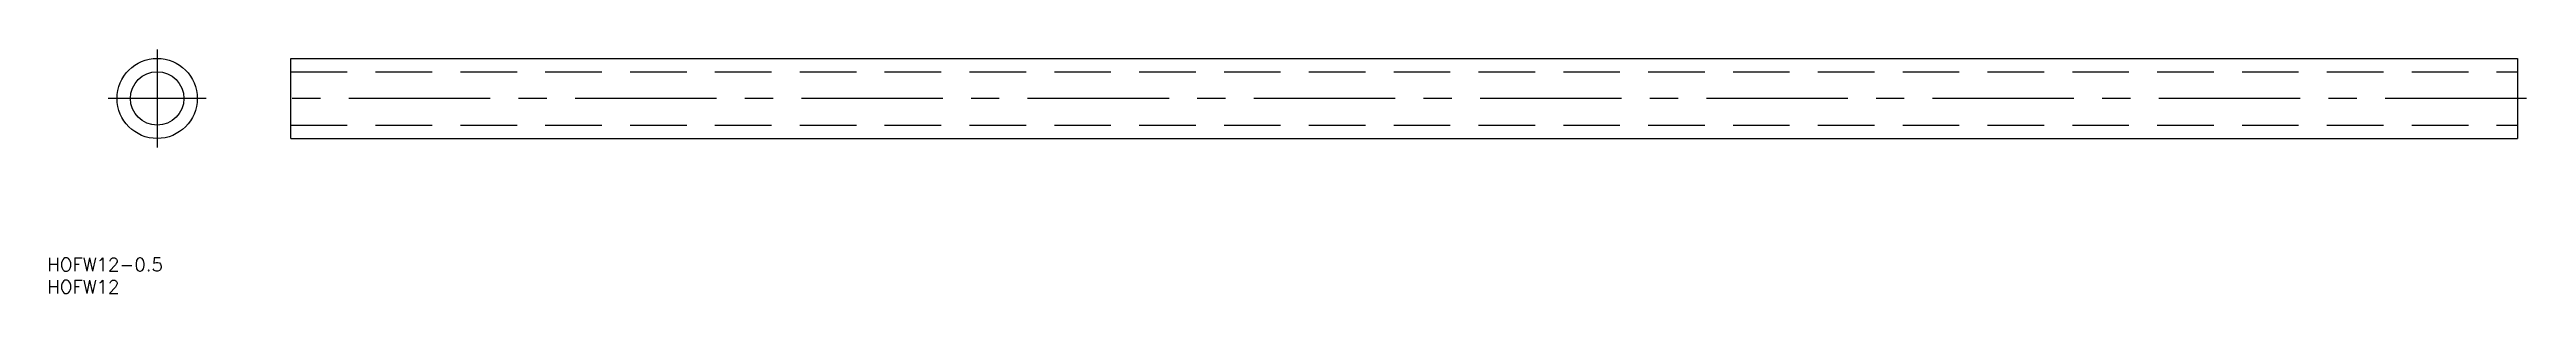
# Model space of a CAD drawing. Extents: x -24 to 532, y -44 to 11.
import ezdxf

# ---------------------------------------------------------------- set-up
doc = ezdxf.new("R2010")
doc.units = 0
doc.linetypes.add('CENTER', pattern=[50.8, 31.75, -6.35, 6.35, -6.35])
doc.linetypes.add('DASHED', pattern=[19.05, 12.7, -6.35])
doc.layers.get('0').update_dxf_attribs({"linetype": 'CONTINUOUS'})
doc.layers.add('CENTER', color=1, linetype='CONTINUOUS')
doc.styles.get("Standard").update_dxf_attribs({"font": 'txt.shx', "height": 3, "bigfont": 'bigfont.shx'})

msp = doc.modelspace()

# ---------------------------------------------------------------- linework, layer by layer
at = {"color": 7, "linetype": 'CONTINUOUS'}
for p, q in [((30, -9), (30, 9)), ((30, 9), (530, 9)), ((530, 9), (530, -9)), ((30, -9), (530, -9))]:
    msp.add_line(p, q, dxfattribs=at)
at = {"color": 3, "linetype": 'DASHED'}
for p, q in [((30, 6), (530, 6)), ((30, -6), (530, -6))]:
    msp.add_line(p, q, dxfattribs=at)
at = {"color": 7, "linetype": 'CONTINUOUS'}
for radius in [9, 6]:
    msp.add_circle((0, 0), radius, dxfattribs=at)
at = {"layer": 'CENTER', "color": 1, "linetype": 'CENTER'}
for p, q in [((0, 11), (0, -11)), ((11, 0), (-11, 0)), ((532, 0), (28, 0))]:
    msp.add_line(p, q, dxfattribs=at)

# ---------------------------------------------------------------- texts
at = {"color": 7, "linetype": 'CONTINUOUS'}
for s, p in [('HOFW12-0.5', (-24.68, -38.83)), ('HOFW12', (-24.68, -43.83))]:
    msp.add_text(s, height=3, dxfattribs=at).set_placement(p)

doc.saveas('drawing.dxf')
